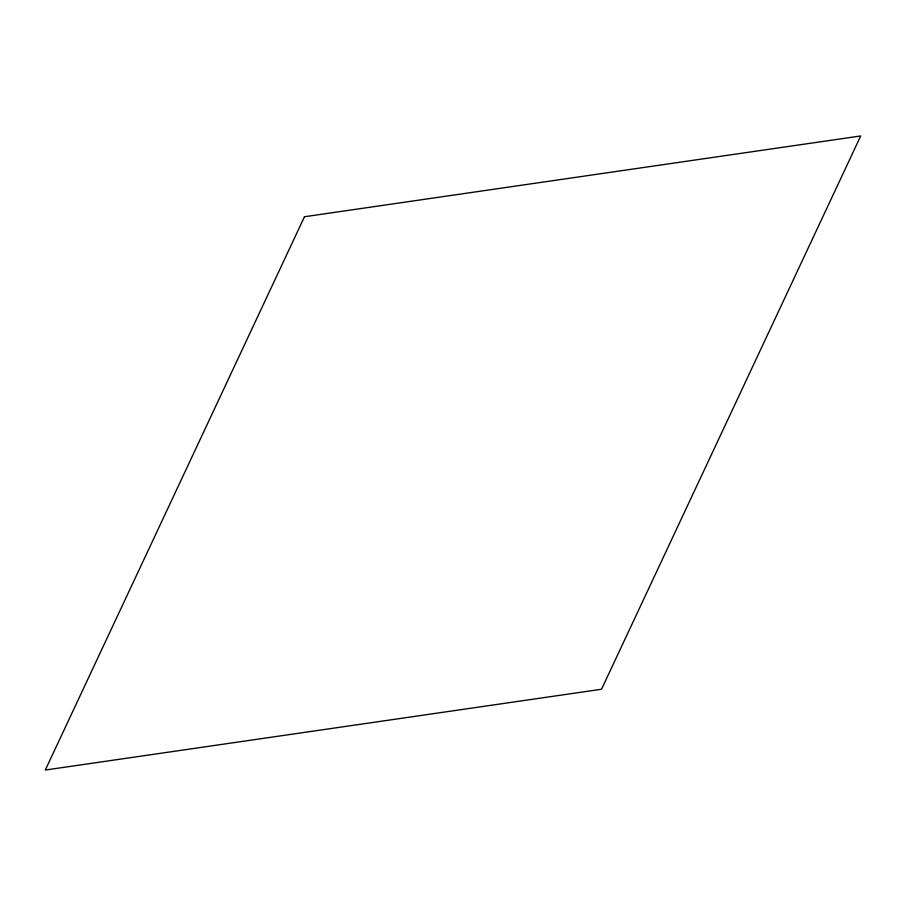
<?xml version="1.0" encoding="UTF-8"?>
<svg xmlns="http://www.w3.org/2000/svg" width="906" height="906" viewBox="0 0 906 906"><rect width="100%" height="100%" fill="white"/><g stroke="black" fill="none" stroke-linecap="round" stroke-linejoin="round"><path stroke-width="1.36" d="M304.473 216.749L45.3 770.043L601.527 689.251L860.7 135.957L304.473 216.749"/></g></svg>
